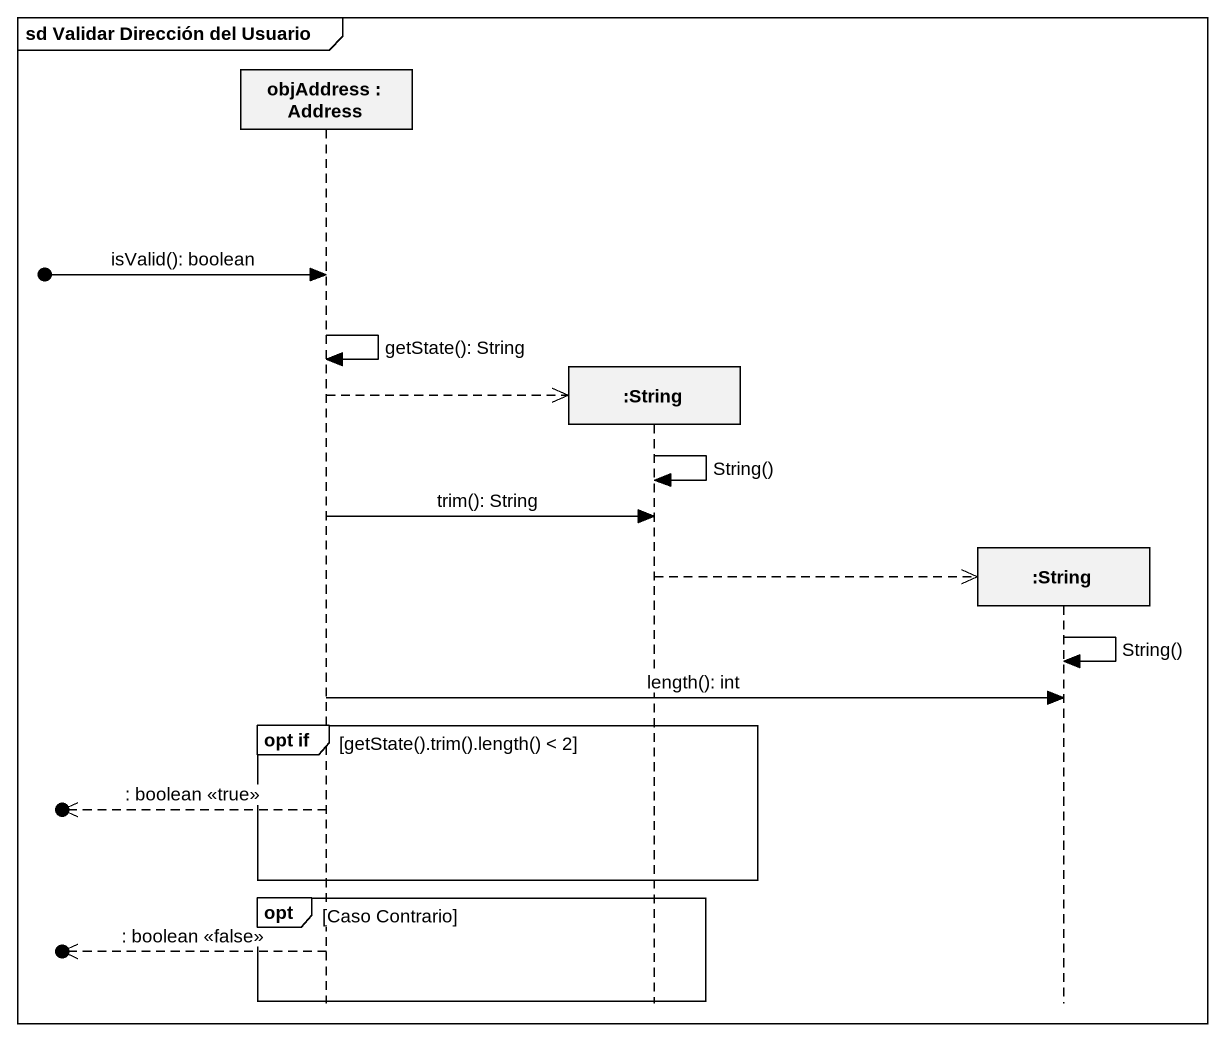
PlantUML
@startuml
mainframe sd Validar Dirección del Usuario
hide footbox
participant "objAddress : Address" as objAddress
participant ":String" as String
participant ":String" as String_2

[o-> objAddress : isValid(): boolean
objAddress -> objAddress : getState(): String
objAddress -->> String **
String -> String : String()
objAddress -> String : trim(): String
String -->> String_2 **
String_2 -> String_2 : String()
objAddress -> String_2 : length(): int
group opt if [getState().trim().length() < 2]
  [o<<-- objAddress : : boolean <<true>>
end
opt Caso Contrario
  [o<<-- objAddress : : boolean <<false>>
end
@enduml
